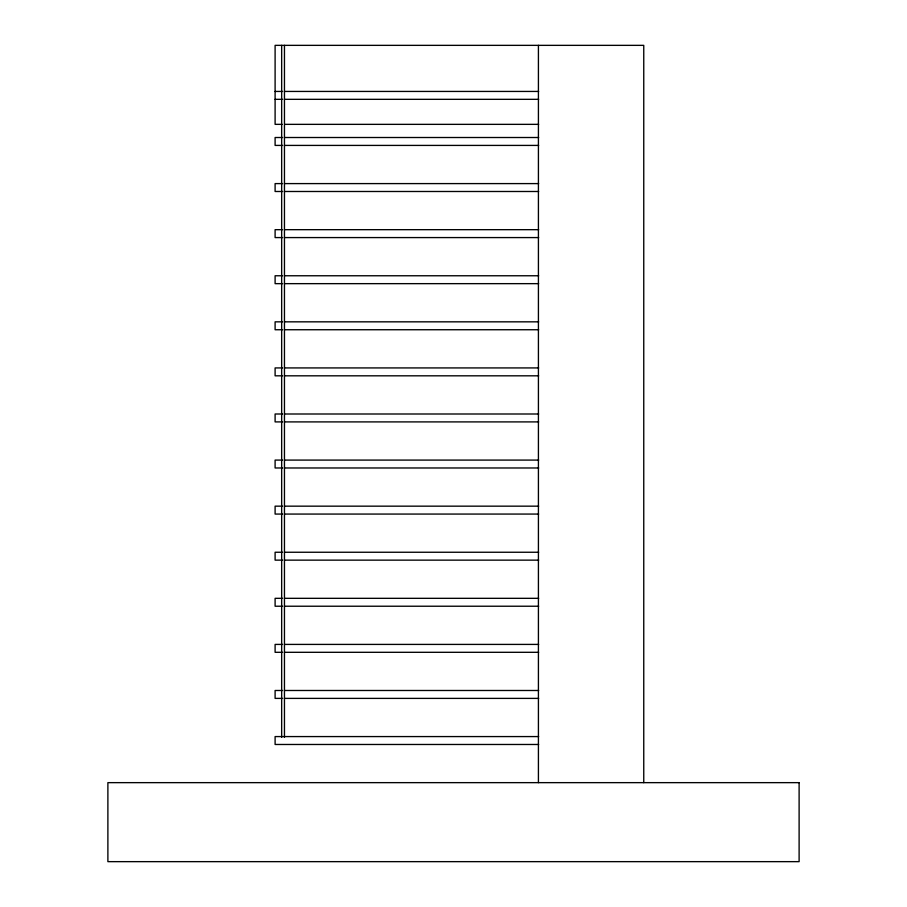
<?xml version="1.0" encoding="UTF-8"?>
<svg xmlns="http://www.w3.org/2000/svg" width="907" height="907" viewBox="0 0 907 907"><rect width="100%" height="100%" fill="white"/><g stroke="black" fill="none" stroke-linecap="round" stroke-linejoin="round"><path stroke-width="1.36" d="M275.104 91.437L282.655 91.437M285.013 91.437L538.656 91.437M275.104 99.328L282.701 99.328M285.013 99.328L538.656 99.328M282.179 124.35L275.104 124.35L275.104 45.35L643.755 45.35L643.755 782.65M285.013 124.35L538.656 124.35M282.655 137.513L275.104 137.513L275.104 145.415L282.701 145.415M285.013 137.513L538.656 137.513M285.013 145.415L538.656 145.415M282.655 183.599L275.104 183.599L275.104 191.49L282.701 191.49M285.013 183.599L538.656 183.599M285.013 191.49L538.656 191.49M282.655 229.675L275.104 229.675L275.104 237.577L282.701 237.577M285.013 229.675L538.656 229.675M285.013 237.577L538.656 237.577M282.655 275.762L275.104 275.762L275.104 283.653L282.701 283.653M285.013 275.762L538.656 275.762M285.013 283.653L538.656 283.653M282.655 321.838L275.104 321.838L275.104 329.74L282.701 329.74M285.013 321.838L538.656 321.838M285.013 329.74L538.656 329.74M282.655 367.925L275.104 367.925L275.104 375.815L282.701 375.815M285.013 367.925L538.656 367.925M285.013 375.815L538.656 375.815M282.655 414L275.104 414L275.104 421.902L282.701 421.902M285.013 414L538.656 414M285.013 421.902L538.656 421.902M282.655 460.087L275.104 460.087L275.104 467.978L282.701 467.978M285.013 460.087L538.656 460.087M285.013 467.978L538.656 467.978M282.655 506.163L275.104 506.163L275.104 514.065L282.701 514.065M285.013 506.163L538.656 506.163M285.013 514.065L538.656 514.065M282.655 552.25L275.104 552.25L275.104 560.141L282.701 560.141M285.013 552.25L538.656 552.25M285.013 560.141L538.656 560.141M282.655 598.325L275.104 598.325L275.104 606.227L282.701 606.227M285.013 598.325L538.656 598.325M285.013 606.227L538.656 606.227M282.655 644.412L275.104 644.412L275.104 652.303L282.701 652.303M285.013 644.412L538.656 644.412M285.013 652.303L538.656 652.303M282.655 690.488L275.104 690.488L275.104 698.39L282.701 698.39M285.013 690.488L538.656 690.488M285.013 698.39L538.656 698.39M538.656 736.575L275.104 736.575L275.104 744.477L538.656 744.477M538.418 45.35L538.418 782.65M284.458 45.35L284.458 737.391M281.658 45.35L281.658 737.391M799.112 782.65L107.888 782.65L107.888 861.65L799.112 861.65L799.112 782.65"/></g></svg>
